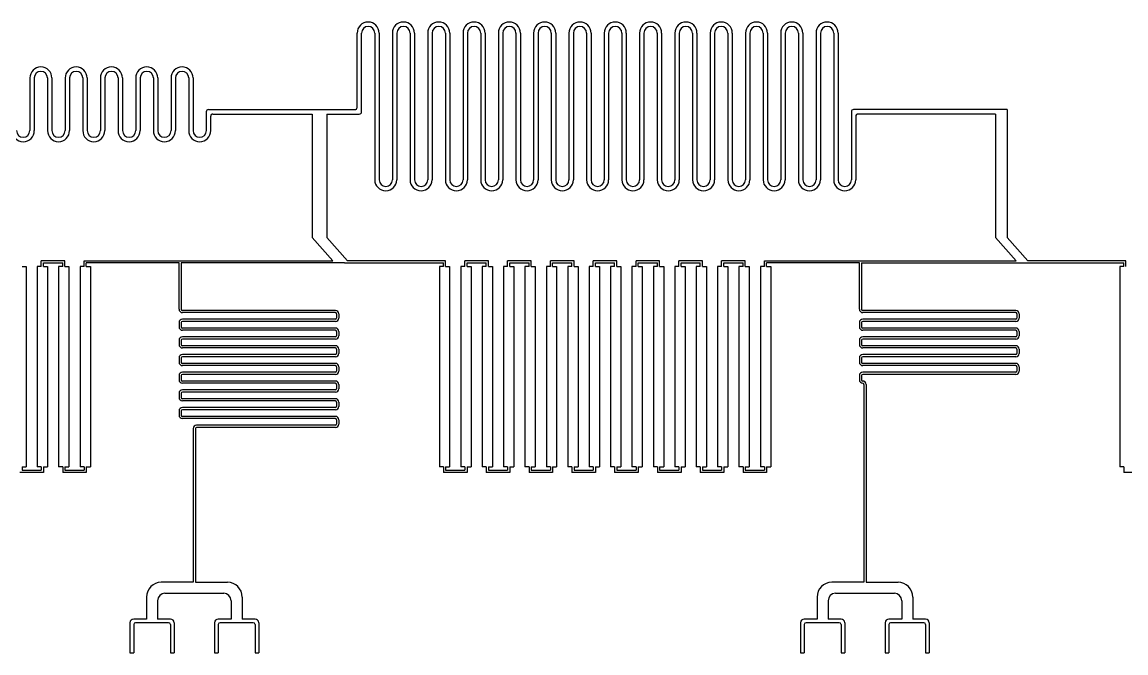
# Model space of a CAD drawing. Header units: millimetres. Extents: x 46777 to 318235, y 145162 to 336036.
# Drawn here: x 81675 to 96683, y 235586 to 244160 of the extents above; entities that cross this region are included whole.
import ezdxf

# ---------------------------------------------------------------- set-up
doc = ezdxf.new("R2010")
doc.units = ezdxf.units.MM

msp = doc.modelspace()

# ---------------------------------------------------------------- linework, layer by layer
for p, q in [((86230, 243000), (86230, 244010)), ((86230, 243000), (86230, 244010)), ((86290, 242940), (86290, 244010)), ((86290, 242940), (86290, 244010)), ((86470, 244010), (86470, 242016)), ((86470, 244010), (86470, 242016)), ((86530, 244010), (86530, 242016)), ((86530, 244010), (86530, 242016)), ((86710, 244010), (86710, 242016)), ((86710, 244010), (86710, 242016)), ((86770, 244010), (86770, 242016)), ((86770, 244010), (86770, 242016)), ((86950, 244010), (86950, 242016)), ((86950, 244010), (86950, 242016)), ((87010, 244010), (87010, 242016)), ((87010, 244010), (87010, 242016)), ((87190, 244010), (87190, 242016)), ((87190, 244010), (87190, 242016)), ((87250, 244010), (87250, 242016)), ((87250, 244010), (87250, 242016)), ((87430, 244010), (87430, 242016)), ((87430, 244010), (87430, 242016)), ((87490, 244010), (87490, 242016)), ((87490, 244010), (87490, 242016)), ((87670, 244010), (87670, 242016)), ((87670, 244010), (87670, 242016)), ((87730, 244010), (87730, 242016)), ((87730, 244010), (87730, 242016)), ((87910, 244010), (87910, 242016)), ((87910, 244010), (87910, 242016)), ((87970, 244010), (87970, 242016)), ((87970, 244010), (87970, 242016)), ((88150, 244010), (88150, 242016)), ((88150, 244010), (88150, 242016)), ((88210, 244010), (88210, 242016)), ((88210, 244010), (88210, 242016)), ((88390, 244010), (88390, 242016)), ((88390, 244010), (88390, 242016)), ((88450, 244010), (88450, 242016)), ((88450, 244010), (88450, 242016)), ((88630, 244010), (88630, 242016)), ((88630, 244010), (88630, 242016)), ((88690, 244010), (88690, 242016)), ((88690, 244010), (88690, 242016)), ((88870, 244010), (88870, 242016)), ((88870, 244010), (88870, 242016)), ((88930, 244010), (88930, 242016)), ((88930, 244010), (88930, 242016)), ((89110, 244010), (89110, 242016)), ((89110, 244010), (89110, 242016)), ((89170, 244010), (89170, 242016)), ((89170, 244010), (89170, 242016)), ((89350, 244010), (89350, 242016)), ((89350, 244010), (89350, 242016)), ((89410, 244010), (89410, 242016)), ((89410, 244010), (89410, 242016)), ((89590, 244010), (89590, 242016)), ((89590, 244010), (89590, 242016)), ((89650, 244010), (89650, 242016)), ((89650, 244010), (89650, 242016)), ((89830, 244010), (89830, 242016)), ((89830, 244010), (89830, 242016)), ((89890, 244010), (89890, 242016)), ((89890, 244010), (89890, 242016)), ((90070, 244010), (90070, 242016)), ((90070, 244010), (90070, 242016)), ((90130, 244010), (90130, 242016)), ((90130, 244010), (90130, 242016)), ((90310, 244010), (90310, 242016)), ((90310, 244010), (90310, 242016)), ((90370, 244010), (90370, 242016)), ((90370, 244010), (90370, 242016)), ((90550, 244010), (90550, 242016)), ((90550, 244010), (90550, 242016)), ((90610, 244010), (90610, 242016)), ((90610, 244010), (90610, 242016)), ((90790, 244010), (90790, 242016)), ((90790, 244010), (90790, 242016)), ((90850, 244010), (90850, 242016)), ((90850, 244010), (90850, 242016)), ((91030, 244010), (91030, 242016)), ((91030, 244010), (91030, 242016)), ((91090, 244010), (91090, 242016)), ((91090, 244010), (91090, 242016)), ((91270, 244010), (91270, 242016)), ((91270, 244010), (91270, 242016)), ((91330, 244010), (91330, 242016)), ((91330, 244010), (91330, 242016)), ((91510, 244010), (91510, 242016)), ((91510, 244010), (91510, 242016)), ((91570, 244010), (91570, 242016)), ((91570, 244010), (91570, 242016)), ((91750, 244010), (91750, 242016)), ((91750, 244010), (91750, 242016)), ((91810, 244010), (91810, 242016)), ((91810, 244010), (91810, 242016)), ((91990, 244010), (91990, 242016)), ((91990, 244010), (91990, 242016)), ((92050, 244010), (92050, 242016)), ((92050, 244010), (92050, 242016)), ((92230, 244010), (92230, 242016)), ((92230, 244010), (92230, 242016)), ((92290, 244010), (92290, 242016)), ((92290, 244010), (92290, 242016)), ((92470, 244010), (92470, 242016)), ((92470, 244010), (92470, 242016)), ((92530, 244010), (92530, 242016)), ((92530, 244010), (92530, 242016)), ((92710, 244010), (92710, 242016)), ((92710, 244010), (92710, 242016)), ((92770, 244010), (92770, 242016)), ((92770, 244010), (92770, 242016)), ((81780, 243400), (81780, 242684)), ((81840, 243400), (81840, 242684)), ((82020, 243400), (82020, 242684)), ((82080, 243400), (82080, 242684)), ((82260, 243400), (82260, 242684)), ((82320, 243400), (82320, 242684)), ((82500, 243400), (82500, 242684)), ((82560, 243400), (82560, 242684)), ((82740, 243400), (82740, 242684)), ((82800, 243400), (82800, 242684)), ((82980, 243400), (82980, 242684)), ((83040, 243400), (83040, 242684)), ((83220, 243400), (83220, 242684)), ((83280, 243400), (83280, 242684)), ((83460, 243400), (83460, 242684)), ((83520, 243400), (83520, 242684)), ((83700, 243400), (83700, 242684)), ((83760, 243400), (83760, 242684)), ((83940, 243400), (83940, 242684)), ((84000, 243400), (84000, 242684)), ((84180, 242684), (84180, 242940)), ((84210, 242970), (85780, 242970)), ((84240, 242684), (84240, 242880)), ((84270, 242910), (85620, 242910)), ((85620, 242910), (85620, 241230)), ((85620, 242910), (85620, 241230)), ((85780, 242970), (86200, 242970)), ((85780, 242970), (86200, 242970)), ((85820, 242910), (86260, 242909)), ((85820, 242910), (85820, 241230)), ((85820, 242910), (86260, 242909)), ((85820, 242910), (85820, 241230)), ((92950, 242940), (92950, 242016)), ((95070, 242970), (92980, 242970)), ((93010, 242880), (93010, 242016)), ((94910, 242910), (93040, 242910)), ((94910, 242910), (94910, 241230)), ((94910, 242910), (94910, 241230)), ((95070, 242970), (95070, 241230)), ((95070, 242970), (95070, 241230)), ((81780, 242700), (81780, 242700)), ((81840, 242700), (81840, 242700)), ((82020, 242700), (82020, 242700)), ((82080, 242700), (82080, 242700)), ((82260, 242700), (82260, 242700)), ((82320, 242700), (82320, 242700)), ((85620, 241230), (85899, 240916)), ((85620, 241230), (85899, 240916)), ((85820, 241230), (86099, 240916)), ((85820, 241230), (86099, 240916)), ((94910, 241230), (95189, 240916)), ((95070, 241230), (95349, 240916)), ((82257, 240916), (81936, 240916)), ((81966, 240886), (82227, 240886)), ((82518, 240916), (83809, 240916)), ((83809, 240886), (82548, 240886)), ((83809, 240916), (85899, 240916)), ((83809, 240256), (83809, 240886)), ((83809, 240256), (83809, 240886)), ((83839, 240886), (83839, 240256)), ((83839, 240886), (83839, 240256)), ((86059, 240886), (83839, 240886)), ((86059, 240886), (87403, 240886)), ((87433, 240916), (86099, 240916)), ((88015, 240916), (87694, 240916)), ((87724, 240886), (87985, 240886)), ((88597, 240916), (88276, 240916)), ((88306, 240886), (88567, 240886)), ((89179, 240916), (88858, 240916)), ((88888, 240886), (89149, 240886)), ((89761, 240916), (89440, 240916)), ((89470, 240886), (89731, 240886)), ((90343, 240916), (90022, 240916)), ((90052, 240886), (90313, 240886)), ((90925, 240916), (90604, 240916)), ((90634, 240886), (90895, 240886)), ((91507, 240916), (91186, 240916)), ((91216, 240886), (91477, 240886)), ((91768, 240916), (93059, 240916)), ((93059, 240886), (91798, 240886)), ((93059, 240916), (95189, 240916)), ((93059, 240256), (93059, 240886)), ((93059, 240256), (93059, 240886)), ((93089, 240886), (95309, 240886)), ((93089, 240886), (93089, 240256)), ((93089, 240886), (93089, 240256)), ((95309, 240886), (96653, 240886)), ((96683, 240916), (95349, 240916)), ((81675, 240840), (81730, 240840)), ((81730, 240840), (81730, 238115)), ((81936, 240840), (81881, 240840)), ((81881, 240840), (81881, 238115)), ((81966, 240840), (82021, 240840)), ((82021, 240840), (82021, 238115)), ((82227, 240840), (82172, 240840)), ((82172, 240840), (82172, 238115)), ((82257, 240840), (82312, 240840)), ((82312, 240840), (82312, 238115)), ((82518, 240840), (82463, 240840)), ((82463, 240840), (82463, 238115)), ((82548, 240840), (82603, 240840)), ((82603, 240840), (82603, 238115)), ((87403, 240840), (87348, 240840)), ((87348, 240840), (87348, 238115)), ((87433, 240840), (87488, 240840)), ((87488, 240840), (87488, 238115)), ((87694, 240840), (87639, 240840)), ((87639, 240840), (87639, 238115)), ((87724, 240840), (87779, 240840)), ((87779, 240840), (87779, 238115)), ((87985, 240840), (87930, 240840)), ((87930, 240840), (87930, 238115)), ((88015, 240840), (88070, 240840)), ((88070, 240840), (88070, 238115)), ((88276, 240840), (88221, 240840)), ((88221, 240840), (88221, 238115)), ((88306, 240840), (88361, 240840)), ((88361, 240840), (88361, 238115)), ((88567, 240840), (88512, 240840)), ((88512, 240840), (88512, 238115)), ((88597, 240840), (88652, 240840)), ((88652, 240840), (88652, 238115)), ((88858, 240840), (88803, 240840)), ((88803, 240840), (88803, 238115)), ((88888, 240840), (88943, 240840)), ((88943, 240840), (88943, 238115)), ((89149, 240840), (89094, 240840)), ((89094, 240840), (89094, 238115)), ((89179, 240840), (89234, 240840)), ((89234, 240840), (89234, 238115)), ((89440, 240840), (89385, 240840)), ((89385, 240840), (89385, 238115)), ((89470, 240840), (89525, 240840)), ((89525, 240840), (89525, 238115)), ((89731, 240840), (89676, 240840)), ((89676, 240840), (89676, 238115)), ((89761, 240840), (89816, 240840)), ((89816, 240840), (89816, 238115)), ((90022, 240840), (89967, 240840)), ((89967, 240840), (89967, 238115)), ((90052, 240840), (90107, 240840)), ((90107, 240840), (90107, 238115)), ((90313, 240840), (90258, 240840)), ((90258, 240840), (90258, 238115)), ((90343, 240840), (90398, 240840)), ((90398, 240840), (90398, 238115)), ((90604, 240840), (90549, 240840)), ((90549, 240840), (90549, 238115)), ((90634, 240840), (90689, 240840)), ((90689, 240840), (90689, 238115)), ((90895, 240840), (90840, 240840)), ((90840, 240840), (90840, 238115)), ((90925, 240840), (90980, 240840)), ((90980, 240840), (90980, 238115)), ((91186, 240840), (91131, 240840)), ((91131, 240840), (91131, 238115)), ((91216, 240840), (91271, 240840)), ((91271, 240840), (91271, 238115)), ((91477, 240840), (91422, 240840)), ((91422, 240840), (91422, 238115)), ((91507, 240840), (91562, 240840)), ((91562, 240840), (91562, 238115)), ((91768, 240840), (91713, 240840)), ((91713, 240840), (91713, 238115)), ((91798, 240840), (91853, 240840)), ((91853, 240840), (91853, 238115)), ((96653, 240840), (96598, 240840)), ((96598, 240840), (96598, 238115)), ((85936, 240241), (83854, 240241)), ((83854, 240241), (83854, 240241)), ((85936, 240241), (83854, 240241)), ((83854, 240241), (83854, 240241)), ((85936, 240211), (83854, 240211)), ((85936, 240211), (83854, 240211)), ((85951, 240196), (85951, 240136)), ((85951, 240196), (85951, 240136)), ((85981, 240196), (85981, 240136)), ((85981, 240196), (85981, 240136)), ((95186, 240241), (93104, 240241)), ((93104, 240241), (93104, 240241)), ((95186, 240241), (93104, 240241)), ((93104, 240241), (93104, 240241)), ((95186, 240211), (93104, 240211)), ((95186, 240211), (93104, 240211)), ((95201, 240196), (95201, 240136)), ((95201, 240196), (95201, 240136)), ((95231, 240196), (95231, 240136)), ((95231, 240196), (95231, 240136)), ((83809, 240076), (83809, 240016)), ((83809, 240076), (83809, 240016)), ((83839, 240076), (83839, 240016)), ((83839, 240076), (83839, 240016)), ((85936, 240121), (83854, 240121)), ((85936, 240121), (83854, 240121)), ((85936, 240091), (83854, 240091)), ((85936, 240091), (83854, 240091)), ((85936, 240001), (83854, 240001)), ((85936, 240001), (83854, 240001)), ((93059, 240076), (93059, 240016)), ((93059, 240076), (93059, 240016)), ((93089, 240076), (93089, 240016)), ((93089, 240076), (93089, 240016)), ((95186, 240121), (93104, 240121)), ((95186, 240121), (93104, 240121)), ((95186, 240091), (93104, 240091)), ((95186, 240091), (93104, 240091)), ((95186, 240001), (93104, 240001)), ((95186, 240001), (93104, 240001)), ((83809, 239836), (83809, 239776)), ((83809, 239836), (83809, 239776)), ((83839, 239836), (83839, 239776)), ((83839, 239836), (83839, 239776)), ((85936, 239971), (83854, 239971)), ((85936, 239971), (83854, 239971)), ((85936, 239881), (83854, 239881)), ((85936, 239881), (83854, 239881)), ((85936, 239851), (83854, 239851)), ((85936, 239851), (83854, 239851)), ((85951, 239956), (85951, 239896)), ((85951, 239956), (85951, 239896)), ((85981, 239956), (85981, 239896)), ((85981, 239956), (85981, 239896)), ((93059, 239836), (93059, 239776)), ((93059, 239836), (93059, 239776)), ((93089, 239836), (93089, 239776)), ((93089, 239836), (93089, 239776)), ((95186, 239971), (93104, 239971)), ((95186, 239971), (93104, 239971)), ((95186, 239881), (93104, 239881)), ((95186, 239881), (93104, 239881)), ((95186, 239851), (93104, 239851)), ((95186, 239851), (93104, 239851)), ((95201, 239956), (95201, 239896)), ((95201, 239956), (95201, 239896)), ((95231, 239956), (95231, 239896)), ((95231, 239956), (95231, 239896)), ((85936, 239761), (83854, 239761)), ((85936, 239761), (83854, 239761)), ((85936, 239731), (83854, 239731)), ((85936, 239731), (83854, 239731)), ((85951, 239716), (85951, 239656)), ((85951, 239716), (85951, 239656)), ((85981, 239716), (85981, 239656)), ((85981, 239716), (85981, 239656)), ((95186, 239761), (93104, 239761)), ((95186, 239731), (93104, 239731)), ((95201, 239716), (95201, 239656)), ((95231, 239716), (95231, 239656)), ((83809, 239596), (83809, 239536)), ((83809, 239596), (83809, 239536)), ((83839, 239596), (83839, 239536)), ((83839, 239596), (83839, 239536)), ((85936, 239641), (83854, 239641)), ((85936, 239641), (83854, 239641)), ((85936, 239611), (83854, 239611)), ((85936, 239611), (83854, 239611)), ((93059, 239596), (93059, 239536)), ((93059, 239596), (93059, 239536)), ((93089, 239596), (93089, 239536)), ((93089, 239596), (93089, 239536)), ((95186, 239641), (93104, 239641)), ((95186, 239611), (93104, 239611)), ((85936, 239521), (83854, 239521)), ((85936, 239521), (83854, 239521)), ((85936, 239491), (83854, 239491)), ((85936, 239491), (83854, 239491)), ((85936, 239401), (83854, 239401)), ((85936, 239401), (83854, 239401)), ((85951, 239476), (85951, 239416)), ((85951, 239476), (85951, 239416)), ((85981, 239476), (85981, 239416)), ((85981, 239476), (85981, 239416)), ((95186, 239521), (93104, 239521)), ((95186, 239491), (93104, 239491)), ((95186, 239401), (93104, 239401)), ((95201, 239476), (95201, 239416)), ((95231, 239476), (95231, 239416)), ((83809, 239356), (83809, 239296)), ((83809, 239356), (83809, 239296)), ((83839, 239356), (83839, 239296)), ((83839, 239356), (83839, 239296)), ((85936, 239371), (83854, 239371)), ((85936, 239371), (83854, 239371)), ((85936, 239281), (83854, 239281)), ((85936, 239281), (83854, 239281)), ((85936, 239251), (83854, 239251)), ((85936, 239251), (83854, 239251)), ((85951, 239236), (85951, 239176)), ((85951, 239236), (85951, 239176)), ((85981, 239236), (85981, 239176)), ((85981, 239236), (85981, 239176)), ((93059, 239356), (93059, 239296)), ((93059, 239356), (93059, 239296)), ((93089, 239356), (93089, 239296)), ((93089, 239356), (93089, 239296)), ((95186, 239371), (93104, 239371)), ((93119, 239236), (93119, 236546)), ((93149, 239236), (93149, 236546)), ((83809, 239116), (83809, 239056)), ((83809, 239116), (83809, 239056)), ((83839, 239116), (83839, 239056)), ((83839, 239116), (83839, 239056)), ((85936, 239161), (83854, 239161)), ((85936, 239161), (83854, 239161)), ((85936, 239131), (83854, 239131)), ((85936, 239131), (83854, 239131)), ((85936, 239041), (83854, 239041)), ((85936, 239041), (83854, 239041)), ((85936, 239011), (83854, 239011)), ((85936, 239011), (83854, 239011)), ((85951, 238996), (85951, 238936)), ((85951, 238996), (85951, 238936)), ((85981, 238996), (85981, 238936)), ((85981, 238996), (85981, 238936)), ((83809, 238876), (83809, 238816)), ((83809, 238876), (83809, 238816)), ((83839, 238876), (83839, 238816)), ((83839, 238876), (83839, 238816)), ((85936, 238921), (83854, 238921)), ((85936, 238921), (83854, 238921)), ((85936, 238891), (83854, 238891)), ((85936, 238891), (83854, 238891)), ((85936, 238801), (83854, 238801)), ((85936, 238801), (83854, 238801)), ((85936, 238771), (83854, 238771)), ((85936, 238771), (83854, 238771)), ((84002, 238636), (84002, 238576)), ((84032, 238636), (84032, 238576)), ((85936, 238681), (84047, 238681)), ((85936, 238651), (84047, 238651)), ((85951, 238756), (85951, 238696)), ((85951, 238756), (85951, 238696)), ((85981, 238756), (85981, 238696)), ((85981, 238756), (85981, 238696)), ((84002, 238576), (84002, 236546)), ((84032, 238576), (84032, 236546)), ((81966, 238039), (81645, 238039)), ((81675, 238115), (81730, 238115)), ((81675, 238069), (81936, 238069)), ((81705, 238069), (81936, 238069)), ((81936, 238115), (81881, 238115)), ((81966, 238115), (82021, 238115)), ((82227, 238115), (82172, 238115)), ((82548, 238039), (82227, 238039)), ((82257, 238115), (82312, 238115)), ((82257, 238069), (82518, 238069)), ((82287, 238069), (82518, 238069)), ((82518, 238115), (82463, 238115)), ((82548, 238115), (82603, 238115)), ((87403, 238115), (87348, 238115)), ((87724, 238039), (87403, 238039)), ((87433, 238115), (87488, 238115)), ((87433, 238069), (87694, 238069)), ((87463, 238069), (87694, 238069)), ((87694, 238115), (87639, 238115)), ((87724, 238115), (87779, 238115)), ((87985, 238115), (87930, 238115)), ((88306, 238039), (87985, 238039)), ((88015, 238115), (88070, 238115)), ((88015, 238069), (88276, 238069)), ((88045, 238069), (88276, 238069)), ((88276, 238115), (88221, 238115)), ((88306, 238115), (88361, 238115)), ((88567, 238115), (88512, 238115)), ((88888, 238039), (88567, 238039)), ((88597, 238115), (88652, 238115)), ((88597, 238069), (88858, 238069)), ((88627, 238069), (88858, 238069)), ((88858, 238115), (88803, 238115)), ((88888, 238115), (88943, 238115)), ((89149, 238115), (89094, 238115)), ((89470, 238039), (89149, 238039)), ((89179, 238115), (89234, 238115)), ((89179, 238069), (89440, 238069)), ((89209, 238069), (89440, 238069)), ((89440, 238115), (89385, 238115)), ((89470, 238115), (89525, 238115)), ((89731, 238115), (89676, 238115)), ((90052, 238039), (89731, 238039)), ((89761, 238115), (89816, 238115)), ((89761, 238069), (90022, 238069)), ((89791, 238069), (90022, 238069)), ((90022, 238115), (89967, 238115)), ((90052, 238115), (90107, 238115)), ((90313, 238115), (90258, 238115)), ((90634, 238039), (90313, 238039)), ((90343, 238115), (90398, 238115)), ((90343, 238069), (90604, 238069)), ((90373, 238069), (90604, 238069)), ((90604, 238115), (90549, 238115)), ((90634, 238115), (90689, 238115)), ((90895, 238115), (90840, 238115)), ((91216, 238039), (90895, 238039)), ((90925, 238115), (90980, 238115)), ((90925, 238069), (91186, 238069)), ((90955, 238069), (91186, 238069)), ((91186, 238115), (91131, 238115)), ((91216, 238115), (91271, 238115)), ((91477, 238115), (91422, 238115)), ((91798, 238039), (91477, 238039)), ((91507, 238115), (91562, 238115)), ((91507, 238069), (91768, 238069)), ((91537, 238069), (91768, 238069)), ((91768, 238115), (91713, 238115)), ((91798, 238115), (91853, 238115)), ((96653, 238115), (96598, 238115)), ((96974, 238039), (96653, 238039))]:
    msp.add_line(p, q)
at = {"color": 3}
for p, q in [((81936, 240840), (81936, 240916)), ((81966, 240840), (81966, 240886)), ((82227, 240840), (82227, 240886)), ((82257, 240840), (82257, 240916)), ((82518, 240840), (82518, 240916)), ((82548, 240840), (82548, 240886)), ((87403, 240840), (87403, 240886)), ((87433, 240840), (87433, 240916)), ((87694, 240840), (87694, 240916)), ((87724, 240840), (87724, 240886)), ((87985, 240840), (87985, 240886)), ((88015, 240840), (88015, 240916)), ((88276, 240840), (88276, 240916)), ((88306, 240840), (88306, 240886)), ((88567, 240840), (88567, 240886)), ((88597, 240840), (88597, 240916)), ((88858, 240840), (88858, 240916)), ((88888, 240840), (88888, 240886)), ((89149, 240840), (89149, 240886)), ((89179, 240840), (89179, 240916)), ((89440, 240840), (89440, 240916)), ((89470, 240840), (89470, 240886)), ((89731, 240840), (89731, 240886)), ((89761, 240840), (89761, 240916)), ((90022, 240840), (90022, 240916)), ((90052, 240840), (90052, 240886)), ((90313, 240840), (90313, 240886)), ((90343, 240840), (90343, 240916)), ((90604, 240840), (90604, 240916)), ((90634, 240840), (90634, 240886)), ((90895, 240840), (90895, 240886)), ((90925, 240840), (90925, 240916)), ((91186, 240840), (91186, 240916)), ((91216, 240840), (91216, 240886)), ((91477, 240840), (91477, 240886)), ((91507, 240840), (91507, 240916)), ((91768, 240840), (91768, 240916)), ((91798, 240840), (91798, 240886)), ((96653, 240840), (96653, 240886)), ((96683, 240840), (96683, 240916)), ((81675, 238115), (81675, 238069)), ((81936, 238115), (81936, 238069)), ((81966, 238115), (81966, 238039)), ((82227, 238115), (82227, 238039)), ((82257, 238115), (82257, 238069)), ((82518, 238115), (82518, 238069)), ((82548, 238115), (82548, 238039)), ((87403, 238115), (87403, 238039)), ((87433, 238115), (87433, 238069)), ((87694, 238115), (87694, 238069)), ((87724, 238115), (87724, 238039)), ((87985, 238115), (87985, 238039)), ((88015, 238115), (88015, 238069)), ((88276, 238115), (88276, 238069)), ((88306, 238115), (88306, 238039)), ((88567, 238115), (88567, 238039)), ((88597, 238115), (88597, 238069)), ((88858, 238115), (88858, 238069)), ((88888, 238115), (88888, 238039)), ((89149, 238115), (89149, 238039)), ((89179, 238115), (89179, 238069)), ((89440, 238115), (89440, 238069)), ((89470, 238115), (89470, 238039)), ((89731, 238115), (89731, 238039)), ((89761, 238115), (89761, 238069)), ((90022, 238115), (90022, 238069)), ((90052, 238115), (90052, 238039)), ((90313, 238115), (90313, 238039)), ((90343, 238115), (90343, 238069)), ((90604, 238115), (90604, 238069)), ((90634, 238115), (90634, 238039)), ((90895, 238115), (90895, 238039)), ((90925, 238115), (90925, 238069)), ((91186, 238115), (91186, 238069)), ((91216, 238115), (91216, 238039)), ((91477, 238115), (91477, 238039)), ((91507, 238115), (91507, 238069)), ((91768, 238115), (91768, 238069)), ((91798, 238115), (91798, 238039)), ((96653, 238115), (96653, 238039))]:
    msp.add_line(p, q, dxfattribs=at)
at = {"color": 40, "true_color": 0xf8d731}
for p, q in [((84002, 236546), (83567, 236546)), ((84032, 236546), (84467, 236546)), ((93119, 236546), (92684, 236546)), ((93149, 236546), (93584, 236546)), ((83617, 236396), (84417, 236396)), ((92734, 236396), (93534, 236396)), ((83367, 236346), (83367, 236046)), ((83517, 236296), (83517, 236046)), ((84517, 236296), (84517, 236046)), ((84667, 236346), (84667, 236046)), ((92484, 236346), (92484, 236046)), ((92634, 236296), (92634, 236046)), ((93634, 236296), (93634, 236046)), ((93784, 236346), (93784, 236046)), ((83142, 235996), (83142, 235586)), ((83367, 236046), (83192, 236046)), ((83192, 235971), (83192, 235586)), ((83667, 235996), (83217, 235996)), ((83692, 236046), (83517, 236046)), ((83692, 235971), (83692, 235586)), ((83742, 235996), (83742, 235586)), ((84292, 235996), (84292, 235586)), ((84517, 236046), (84342, 236046)), ((84342, 235971), (84342, 235586)), ((84817, 235996), (84367, 235996)), ((84842, 236046), (84667, 236046)), ((84842, 235971), (84842, 235586)), ((84892, 235996), (84892, 235586)), ((92259, 235996), (92259, 235586)), ((92484, 236046), (92309, 236046)), ((92309, 235971), (92309, 235586)), ((92784, 235996), (92334, 235996)), ((92809, 236046), (92634, 236046)), ((92809, 235971), (92809, 235586)), ((92859, 235996), (92859, 235586)), ((93409, 235996), (93409, 235586)), ((93634, 236046), (93459, 236046)), ((93459, 235971), (93459, 235586)), ((93934, 235996), (93484, 235996)), ((93959, 236046), (93784, 236046)), ((93959, 235971), (93959, 235586)), ((94009, 235996), (94009, 235586)), ((83142, 235586), (83192, 235586)), ((83692, 235586), (83742, 235586)), ((84292, 235586), (84342, 235586)), ((84842, 235586), (84892, 235586)), ((92259, 235586), (92309, 235586)), ((92809, 235586), (92859, 235586)), ((93409, 235586), (93459, 235586)), ((93959, 235586), (94009, 235586))]:
    msp.add_line(p, q, dxfattribs=at)
for centre, radius, start, end in [((86380, 244010), 150, 0, 180), ((86380, 244010), 150, 0, 180), ((86380, 244010), 90, 0, 180), ((86380, 244010), 90, 0, 180), ((86860, 244010), 150, 0, 180), ((86860, 244010), 150, 0, 180), ((86860, 244010), 90, 0, 180), ((86860, 244010), 90, 0, 180), ((87340, 244010), 150, 0, 180), ((87340, 244010), 150, 0, 180), ((87340, 244010), 90, 0, 180), ((87340, 244010), 90, 0, 180), ((87820, 244010), 150, 0, 180), ((87820, 244010), 150, 0, 180), ((87820, 244010), 90, 0, 180), ((87820, 244010), 90, 0, 180), ((88300, 244010), 150, 0, 180), ((88300, 244010), 150, 0, 180), ((88300, 244010), 90, 0, 180), ((88300, 244010), 90, 0, 180), ((88780, 244010), 150, 0, 180), ((88780, 244010), 150, 0, 180), ((88780, 244010), 90, 0, 180), ((88780, 244010), 90, 0, 180), ((89260, 244010), 150, 0, 180), ((89260, 244010), 150, 0, 180), ((89260, 244010), 90, 0, 180), ((89260, 244010), 90, 0, 180), ((89740, 244010), 150, 0, 180), ((89740, 244010), 150, 0, 180), ((89740, 244010), 90, 0, 180), ((89740, 244010), 90, 0, 180), ((90220, 244010), 150, 0, 180), ((90220, 244010), 150, 0, 180), ((90220, 244010), 90, 0, 180), ((90220, 244010), 90, 0, 180), ((90700, 244010), 150, 0, 180), ((90700, 244010), 150, 0, 180), ((90700, 244010), 90, 0, 180), ((90700, 244010), 90, 0, 180), ((91180, 244010), 150, 0, 180), ((91180, 244010), 150, 0, 180), ((91180, 244010), 90, 0, 180), ((91180, 244010), 90, 0, 180), ((91660, 244010), 150, 0, 180), ((91660, 244010), 150, 0, 180), ((91660, 244010), 90, 0, 180), ((91660, 244010), 90, 0, 180), ((92140, 244010), 150, 0, 180), ((92140, 244010), 150, 0, 180), ((92140, 244010), 90, 0, 180), ((92140, 244010), 90, 0, 180), ((92620, 244010), 150, 0, 180), ((92620, 244010), 150, 0, 180), ((92620, 244010), 90, 0, 180), ((92620, 244010), 90, 0, 180), ((81930, 243400), 150, 0, 180), ((81930, 243400), 90, 0, 180), ((82410, 243400), 150, 0, 180), ((82410, 243400), 90, 0, 180), ((82890, 243400), 150, 0, 180), ((82890, 243400), 90, 0, 180), ((83370, 243400), 150, 0, 180), ((83370, 243400), 90, 0, 180), ((83850, 243400), 150, 0, 180), ((83850, 243400), 90, 0, 180), ((86202, 242997), 27.7, 265.1226, 4.8774), ((86202, 242997), 27.7, 265.1226, 4.8774), ((84207, 242942), 27.7, 85.1226, 184.8774), ((84267, 242882), 27.7, 85.1226, 184.8774), ((86262, 242937), 27.7, 265.1226, 4.8774), ((86262, 242937), 27.7, 265.1226, 4.8774), ((92977, 242942), 27.7, 85.1226, 184.8774), ((93037, 242882), 27.7, 85.1226, 184.8774), ((81690, 242684), 150, 180, 0), ((81690, 242684), 90, 180, 0), ((82170, 242684), 150, 180, 0), ((82170, 242684), 90, 180, 0), ((82650, 242684), 150, 180, 0), ((82650, 242684), 90, 180, 0), ((83130, 242684), 150, 180, 0), ((83130, 242684), 90, 180, 0), ((83610, 242684), 150, 180, 0), ((83610, 242684), 90, 180, 0), ((84090, 242684), 150, 180, 0), ((84090, 242684), 90, 180, 0), ((86620, 242016), 150, 180, 0), ((86620, 242016), 150, 180, 0), ((86620, 242016), 90, 180, 0), ((86620, 242016), 90, 180, 0), ((87100, 242016), 150, 180, 0), ((87100, 242016), 150, 180, 0), ((87100, 242016), 90, 180, 0), ((87100, 242016), 90, 180, 0), ((87580, 242016), 150, 180, 0), ((87580, 242016), 150, 180, 0), ((87580, 242016), 90, 180, 0), ((87580, 242016), 90, 180, 0), ((88060, 242016), 150, 180, 0), ((88060, 242016), 150, 180, 0), ((88060, 242016), 90, 180, 0), ((88060, 242016), 90, 180, 0), ((88540, 242016), 150, 180, 0), ((88540, 242016), 150, 180, 0), ((88540, 242016), 90, 180, 0), ((88540, 242016), 90, 180, 0), ((89020, 242016), 150, 180, 0), ((89020, 242016), 150, 180, 0), ((89020, 242016), 90, 180, 0), ((89020, 242016), 90, 180, 0), ((89500, 242016), 150, 180, 0), ((89500, 242016), 150, 180, 0), ((89500, 242016), 90, 180, 0), ((89500, 242016), 90, 180, 0), ((89980, 242016), 150, 180, 0), ((89980, 242016), 150, 180, 0), ((89980, 242016), 90, 180, 0), ((89980, 242016), 90, 180, 0), ((90460, 242016), 150, 180, 0), ((90460, 242016), 150, 180, 0), ((90460, 242016), 90, 180, 0), ((90460, 242016), 90, 180, 0), ((90940, 242016), 150, 180, 0), ((90940, 242016), 150, 180, 0), ((90940, 242016), 90, 180, 0), ((90940, 242016), 90, 180, 0), ((91420, 242016), 150, 180, 0), ((91420, 242016), 150, 180, 0), ((91420, 242016), 90, 180, 0), ((91420, 242016), 90, 180, 0), ((91900, 242016), 150, 180, 0), ((91900, 242016), 150, 180, 0), ((91900, 242016), 90, 180, 0), ((91900, 242016), 90, 180, 0), ((92380, 242016), 150, 180, 0), ((92380, 242016), 150, 180, 0), ((92380, 242016), 90, 180, 0), ((92380, 242016), 90, 180, 0), ((92860, 242016), 150, 180, 0), ((92860, 242016), 150, 180, 0), ((92860, 242016), 90, 180, 0), ((92860, 242016), 90, 180, 0), ((83854, 240256), 45, 180, 270), ((83854, 240256), 45, 180, 270), ((83854, 240256), 15, 180, 270), ((83854, 240256), 15, 180, 270), ((85936, 240196), 45, 0, 90), ((85936, 240196), 45, 0, 90), ((85936, 240196), 45, 0, 90), ((85936, 240196), 45, 0, 90), ((85936, 240196), 15, 0, 90), ((85936, 240196), 15, 0, 90), ((85936, 240136), 45, 270, 0), ((85936, 240136), 15, 270, 0), ((85936, 240136), 45, 270, 0), ((85936, 240136), 15, 270, 0), ((93104, 240256), 45, 180, 270), ((93104, 240256), 45, 180, 270), ((93104, 240256), 15, 180, 270), ((93104, 240256), 15, 180, 270), ((95186, 240196), 45, 0, 90), ((95186, 240196), 45, 0, 90), ((95186, 240196), 15, 0, 90), ((95186, 240196), 15, 0, 90), ((95186, 240136), 45, 270, 0), ((95186, 240136), 15, 270, 0), ((95186, 240136), 45, 270, 0), ((95186, 240136), 15, 270, 0), ((83854, 240076), 45, 90, 180), ((83854, 240076), 45, 90, 180), ((83854, 240016), 45, 180, 270), ((83854, 240016), 45, 180, 270), ((83854, 240076), 15, 90, 180), ((83854, 240076), 15, 90, 180), ((83854, 240016), 15, 180, 270), ((83854, 240016), 15, 180, 270), ((85936, 239956), 45, 0, 90), ((85936, 239956), 45, 0, 90), ((85936, 239956), 45, 0, 90), ((85936, 239956), 45, 0, 90), ((93104, 240076), 45, 90, 180), ((93104, 240076), 45, 90, 180), ((93104, 240016), 45, 180, 270), ((93104, 240016), 45, 180, 270), ((93104, 240076), 15, 90, 180), ((93104, 240076), 15, 90, 180), ((93104, 240016), 15, 180, 270), ((93104, 240016), 15, 180, 270), ((95186, 239956), 45, 0, 90), ((95186, 239956), 45, 0, 90), ((83854, 239836), 45, 90, 180), ((83854, 239836), 45, 90, 180), ((83854, 239836), 15, 90, 180), ((83854, 239836), 15, 90, 180), ((85936, 239956), 15, 0, 90), ((85936, 239956), 15, 0, 90), ((85936, 239896), 45, 270, 0), ((85936, 239896), 15, 270, 0), ((85936, 239896), 45, 270, 0), ((85936, 239896), 15, 270, 0), ((93104, 239836), 45, 90, 180), ((93104, 239836), 45, 90, 180), ((93104, 239836), 15, 90, 180), ((93104, 239836), 15, 90, 180), ((95186, 239956), 15, 0, 90), ((95186, 239956), 15, 0, 90), ((95186, 239896), 45, 270, 0), ((95186, 239896), 15, 270, 0), ((95186, 239896), 45, 270, 0), ((95186, 239896), 15, 270, 0), ((83854, 239776), 45, 180, 270), ((83854, 239776), 45, 180, 270), ((83854, 239776), 15, 180, 270), ((83854, 239776), 15, 180, 270), ((85936, 239716), 45, 0, 90), ((85936, 239716), 45, 0, 90), ((85936, 239716), 45, 0, 90), ((85936, 239716), 45, 0, 90), ((85936, 239716), 15, 0, 90), ((85936, 239716), 15, 0, 90), ((93104, 239776), 45, 180, 270), ((93104, 239776), 45, 180, 270), ((93104, 239776), 15, 180, 270), ((93104, 239776), 15, 180, 270), ((95186, 239716), 45, 0, 90), ((95186, 239716), 15, 0, 90), ((83854, 239596), 45, 90, 180), ((83854, 239596), 45, 90, 180), ((83854, 239536), 45, 180, 270), ((83854, 239536), 45, 180, 270), ((83854, 239596), 15, 90, 180), ((83854, 239596), 15, 90, 180), ((83854, 239536), 15, 180, 270), ((83854, 239536), 15, 180, 270), ((85936, 239656), 45, 270, 0), ((85936, 239656), 15, 270, 0), ((85936, 239656), 45, 270, 0), ((85936, 239656), 15, 270, 0), ((93104, 239596), 45, 90, 180), ((93104, 239596), 45, 90, 180), ((93104, 239536), 45, 180, 270), ((93104, 239536), 45, 180, 270), ((93104, 239596), 15, 90, 180), ((93104, 239596), 15, 90, 180), ((93104, 239536), 15, 180, 270), ((93104, 239536), 15, 180, 270), ((95186, 239656), 45, 270, 0), ((95186, 239656), 15, 270, 0), ((83854, 239356), 45, 90, 180), ((83854, 239356), 45, 90, 180), ((85936, 239476), 45, 0, 90), ((85936, 239476), 45, 0, 90), ((85936, 239476), 45, 0, 90), ((85936, 239476), 45, 0, 90), ((85936, 239476), 15, 0, 90), ((85936, 239476), 15, 0, 90), ((85936, 239416), 45, 270, 0), ((85936, 239416), 15, 270, 0), ((85936, 239416), 45, 270, 0), ((85936, 239416), 15, 270, 0), ((93104, 239356), 45, 90, 180), ((93104, 239356), 45, 90, 180), ((95186, 239476), 45, 0, 90), ((95186, 239476), 15, 0, 90), ((95186, 239416), 45, 270, 0), ((95186, 239416), 15, 270, 0), ((83854, 239296), 45, 180, 270), ((83854, 239296), 45, 180, 270), ((83854, 239356), 15, 90, 180), ((83854, 239356), 15, 90, 180), ((83854, 239296), 15, 180, 270), ((83854, 239296), 15, 180, 270), ((85936, 239236), 45, 0, 90), ((85936, 239236), 45, 0, 90), ((85936, 239236), 45, 0, 90), ((85936, 239236), 45, 0, 90), ((85936, 239236), 15, 0, 90), ((85936, 239236), 15, 0, 90), ((93104, 239296), 45, 180, 270), ((93104, 239296), 45, 180, 270), ((93104, 239356), 15, 90, 180), ((93104, 239356), 15, 90, 180), ((93104, 239296), 15, 180, 270), ((93104, 239296), 15, 180, 270), ((93104, 239236), 45, 0, 90), ((93104, 239236), 15, 0, 90), ((83854, 239116), 45, 90, 180), ((83854, 239116), 45, 90, 180), ((83854, 239116), 15, 90, 180), ((83854, 239116), 15, 90, 180), ((85936, 239176), 45, 270, 0), ((85936, 239176), 15, 270, 0), ((85936, 239176), 45, 270, 0), ((85936, 239176), 15, 270, 0), ((83854, 239056), 45, 180, 270), ((83854, 239056), 45, 180, 270), ((83854, 239056), 15, 180, 270), ((83854, 239056), 15, 180, 270), ((85936, 238996), 45, 0, 90), ((85936, 238996), 45, 0, 90), ((85936, 238996), 45, 0, 90), ((85936, 238996), 45, 0, 90), ((85936, 238996), 15, 0, 90), ((85936, 238996), 15, 0, 90), ((85936, 238936), 45, 270, 0), ((85936, 238936), 15, 270, 0), ((85936, 238936), 45, 270, 0), ((85936, 238936), 15, 270, 0), ((83854, 238876), 45, 90, 180), ((83854, 238876), 45, 90, 180), ((83854, 238816), 45, 180, 270), ((83854, 238816), 45, 180, 270), ((83854, 238876), 15, 90, 180), ((83854, 238876), 15, 90, 180), ((83854, 238816), 15, 180, 270), ((83854, 238816), 15, 180, 270), ((85936, 238756), 45, 0, 90), ((85936, 238756), 45, 0, 90), ((85936, 238756), 45, 0, 90), ((85936, 238756), 45, 0, 90), ((84047, 238636), 45, 90, 180), ((84047, 238636), 15, 90, 180), ((85936, 238756), 15, 0, 90), ((85936, 238756), 15, 0, 90), ((85936, 238696), 45, 270, 0), ((85936, 238696), 15, 270, 0), ((85936, 238696), 45, 270, 0), ((85936, 238696), 15, 270, 0)]:
    msp.add_arc(centre, radius, start, end)
for centre, radius, start, end in [((83567, 236346), 200, 90, 180), ((84467, 236346), 200, 0, 90), ((92684, 236346), 200, 90, 180), ((93584, 236346), 200, 0, 90), ((83617, 236296), 100, 90, 180), ((84417, 236296), 100, 0, 90), ((92734, 236296), 100, 90, 180), ((93534, 236296), 100, 0, 90), ((83192, 235996), 50, 90, 180), ((83217, 235971), 25, 90, 180), ((83667, 235971), 25, 0, 90), ((83692, 235996), 50, 0, 90), ((84342, 235996), 50, 90, 180), ((84367, 235971), 25, 90, 180), ((84817, 235971), 25, 0, 90), ((84842, 235996), 50, 0, 90), ((92309, 235996), 50, 90, 180), ((92334, 235971), 25, 90, 180), ((92784, 235971), 25, 0, 90), ((92809, 235996), 50, 0, 90), ((93459, 235996), 50, 90, 180), ((93484, 235971), 25, 90, 180), ((93934, 235971), 25, 0, 90), ((93959, 235996), 50, 0, 90)]:
    msp.add_arc(centre, radius, start, end, dxfattribs=at)

doc.saveas('drawing.dxf')
